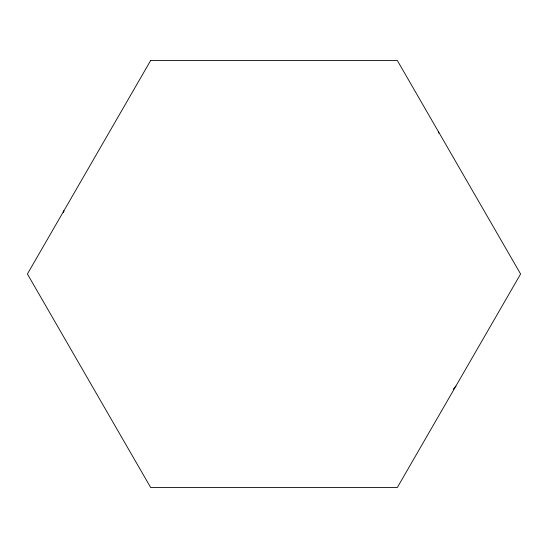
<?xml version="1.0" encoding="UTF-8"?>
<svg xmlns="http://www.w3.org/2000/svg" width="548" height="548" viewBox="0 0 548 548"><rect width="100%" height="100%" fill="white"/><g stroke="black" fill="none" stroke-linecap="round" stroke-linejoin="round"><path stroke-width="0.82" d="M63.534 212.645L63.78 210.987L63.273 212.603M63.5 212.665L63.78 210.987M453.203 389.244L455.957 385.97M438.366 131.568L438.852 133.198M150.7 60.438L27.4 274L150.7 487.562L397.3 487.562L520.6 274L397.3 60.438L150.7 60.438"/></g></svg>
